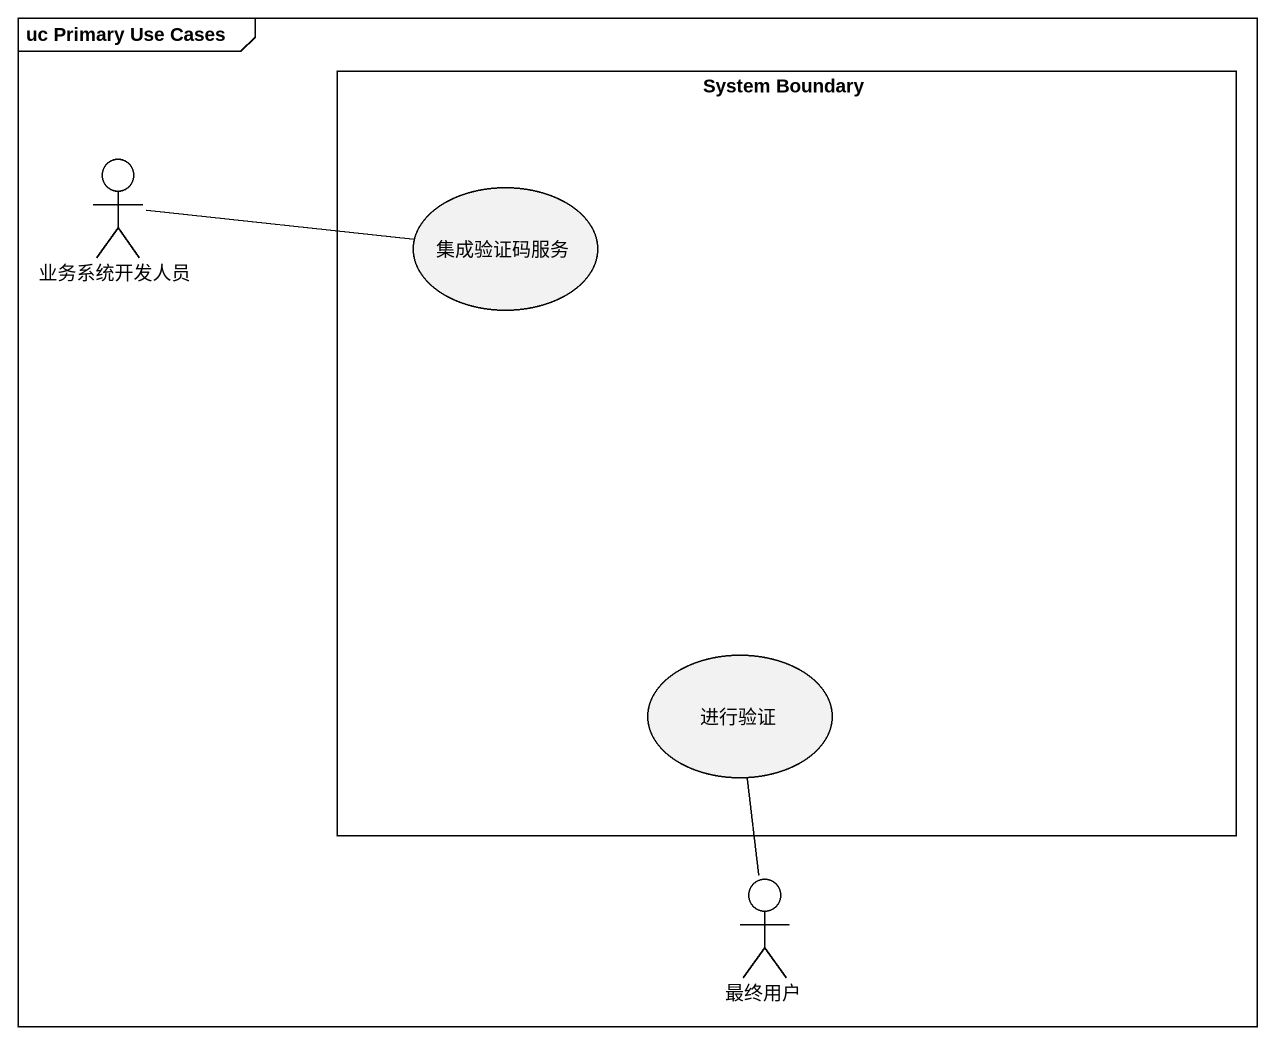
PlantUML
@startuml
mainframe uc Primary Use Cases
rectangle "System Boundary" as System_Boundary {
  usecase 集成验证码服务
  usecase 进行验证
}
actor 业务系统开发人员
actor 最终用户
业务系统开发人员 -right- 集成验证码服务
最终用户 -up- 进行验证
@enduml
